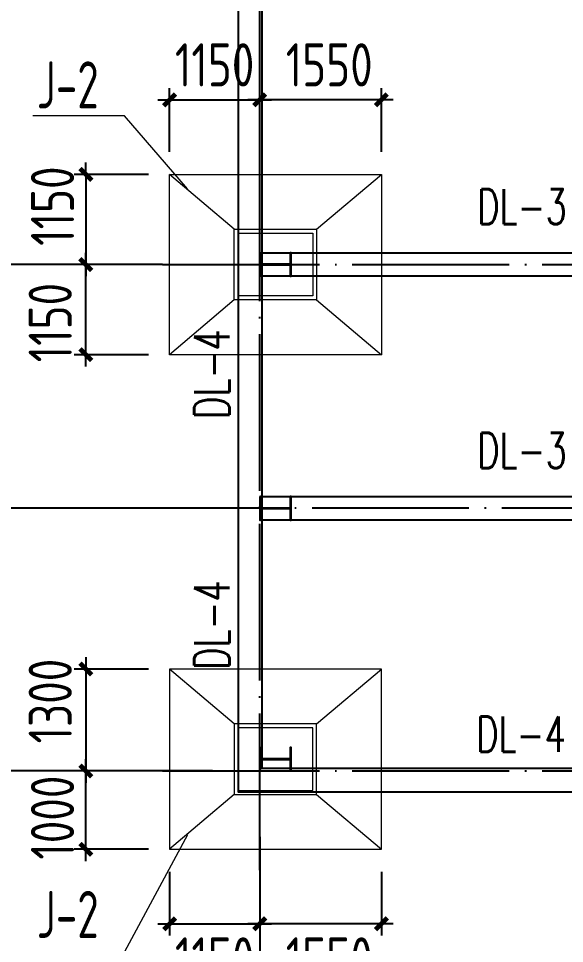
# Model space of a CAD drawing. Extents: x -89996 to 1006241, y -2176 to 440573.
# Drawn here: x 102308 to 109267, y 119434 to 131234 of the extents above; entities that cross this region are included whole.
import ezdxf

# ---------------------------------------------------------------- set-up
doc = ezdxf.new("R2010")
doc.units = 0
doc.header["$LTSCALE"] = 1000
doc.header["$MEASUREMENT"] = 0
doc.linetypes.add('DOTE', pattern=[2.42, 2, -0.2, 0.02, -0.2])
for name, color, linetype in [('AXIS', 3, 'Continuous'), ('DOTE', 1, 'DOTE'), ('GZ', 50, 'Continuous'), ('WALL', 9, 'Continuous'), ('图层7', 7, 'Continuous'), ('承台', 2, 'Continuous')]:
    doc.layers.add(name, color=color, linetype=linetype)
for name, color, linetype, lineweight in [('BASE_SING', 7, 'Continuous', 0), ('BASE_SING_DIM', 3, 'Continuous', 0), ('BASE_SING_NUM', 7, 'Continuous', 0)]:
    doc.layers.add(name, color=color, linetype=linetype, lineweight=lineweight)
doc.styles.add('_TCH_DIM_T3', font='SIMPLEX', dxfattribs={"width": 0.705882, "bigfont": 'GBCBIG'})
doc.styles.add('TSSD_Dimension', font='Tssdeng.shx', dxfattribs={"width": 0.8, "bigfont": 'hztxt.shx'})
doc.dimstyles.new('_TCH_ARCH&&200', dxfattribs={"dimtxt": 595, "dimasz": 200, "dimexe": 500, "dimexo": 600, "dimgap": 252.5, "dimtad": 1, "dimdec": 0, "dimzin": 0, "dimdsep": 46, "dimtxsty": '_TCH_DIM_T3', "dimblk": 'ARCHTICK', "dimcen": 0.09, "dimclrt": 7, "dimazin": 2, "dimtfac": 1, "dimtdec": 0, "dimtix": 1, "dimtmove": 2, "dimatfit": 3, "dimfxl": 0, "dimtolj": 1, "dimtzin": 0, "dimarcsym": 0})
doc.dimstyles.new('TCH-200-1', dxfattribs={"dimtxt": 595, "dimasz": 200, "dimexe": 500, "dimexo": 600, "dimgap": 252.5, "dimtad": 1, "dimdec": 0, "dimzin": 0, "dimdsep": 46, "dimtxsty": '_TCH_DIM_T3', "dimblk": 'ARCHTICK', "dimcen": 0.09, "dimclrd": 3, "dimclre": 3, "dimclrt": 7, "dimazin": 2, "dimtfac": 1, "dimtdec": 0, "dimtix": 1, "dimtmove": 2, "dimatfit": 3, "dimfxl": 0, "dimtolj": 1, "dimtzin": 0, "dimarcsym": 0})
doc.dimstyles.new('TSSD_150_150', dxfattribs={"dimtxt": 550, "dimasz": 150, "dimexe": 150, "dimexo": 375, "dimgap": 150, "dimtad": 1, "dimdec": 0, "dimzin": 0, "dimdsep": 46, "dimtxsty": 'TSSD_Dimension', "dimblk": 'ARCHTICK', "dimcen": 0, "dimdle": 150, "dimclrd": 256, "dimclre": 256, "dimclrt": 7, "dimadec": 0, "dimazin": 0, "dimtfac": 1, "dimtdec": 0, "dimtix": 1, "dimtmove": 2, "dimatfit": 3, "dimfxl": 0, "dimtolj": 1, "dimtzin": 0, "dimarcsym": 0})

# ---------------------------------------------------------------- blocks, each defined once
blk = doc.blocks.new('_ArchTick')
at = {"color": 0, "linetype": 'ByBlock', "const_width": 0.4}
blk.add_lwpolyline([(-0.5, -0.5), (0.5, 0.5)], dxfattribs=at)
blk = doc.blocks.new('*D3005')
at = {"layer": 'AXIS', "color": 0, "lineweight": -2, "transparency": 16777216}
for p, q in [((1480, -627), (1480, -4337)), ((10690, -627), (10690, -4337)), ((1480, -3837), (10690, -3837))]:
    blk.add_line(p, q, dxfattribs=at)
at = {"layer": 'Defpoints', "color": 0, "transparency": 16777216}
for p in [(1480, -27), (10690, -27), (10690, -3837)]:
    blk.add_point(p, dxfattribs=at)
at = {"layer": 'AXIS', "color": 0, "lineweight": -2, "transparency": 16777216, "xscale": 200, "yscale": 200, "zscale": 200, "rotation": 180}
blk.add_blockref('_ArchTick', (1480, -3837), dxfattribs=at)
at = {"layer": 'AXIS', "color": 0, "lineweight": -2, "transparency": 16777216, "xscale": 200, "yscale": 200, "zscale": 200}
blk.add_blockref('_ArchTick', (10690, -3837), dxfattribs=at)
at = {"layer": 'AXIS', "color": 7, "transparency": 16777216, "insert": (6085, -3287), "char_height": 595, "attachment_point": 5, "style": '_TCH_DIM_T3'}
blk.add_mtext('\\A1;9210', dxfattribs=at)
blk = doc.blocks.new('*D3031')
at = {"layer": 'AXIS', "color": 0, "lineweight": -2, "transparency": 16777216}
for p, q in [((-360, 4590), (-3718, 4590)), ((-3218, 1240), (-3218, 4590)), ((-360, 1240), (-3718, 1240))]:
    blk.add_line(p, q, dxfattribs=at)
at = {"layer": 'Defpoints', "color": 0, "transparency": 16777216}
for p in [(-3218, 4590), (240, 4590), (240, 1240)]:
    blk.add_point(p, dxfattribs=at)
at = {"layer": 'AXIS', "color": 0, "lineweight": -2, "transparency": 16777216, "xscale": 200, "yscale": 200, "zscale": 200}
for p, rotation in [((-3218, 4590), 90), ((-3218, 1240), 270)]:
    blk.add_blockref('_ArchTick', p, dxfattribs=dict(at, rotation=rotation))
at = {"layer": 'AXIS', "color": 7, "transparency": 16777216, "insert": (-3768, 2915), "char_height": 595, "attachment_point": 5, "rotation": 90, "style": '_TCH_DIM_T3'}
blk.add_mtext('\\A1;3350', dxfattribs=at)
blk = doc.blocks.new('*D3032')
at = {"layer": 'AXIS', "color": 0, "lineweight": -2, "transparency": 16777216}
for p, q in [((-360, 7700), (-3718, 7700)), ((-3218, 4590), (-3218, 7700)), ((-360, 4590), (-3718, 4590))]:
    blk.add_line(p, q, dxfattribs=at)
at = {"layer": 'Defpoints', "color": 0, "transparency": 16777216}
for p in [(-3218, 7700), (240, 7700), (240, 4590)]:
    blk.add_point(p, dxfattribs=at)
at = {"layer": 'AXIS', "color": 0, "lineweight": -2, "transparency": 16777216, "xscale": 200, "yscale": 200, "zscale": 200}
for p, rotation in [((-3218, 7700), 90), ((-3218, 4590), 270)]:
    blk.add_blockref('_ArchTick', p, dxfattribs=dict(at, rotation=rotation))
at = {"layer": 'AXIS', "color": 7, "transparency": 16777216, "insert": (-3768, 6145), "char_height": 595, "attachment_point": 5, "rotation": 90, "style": '_TCH_DIM_T3'}
blk.add_mtext('\\A1;3110', dxfattribs=at)
blk = doc.blocks.new('*D3033')
at = {"layer": 'AXIS', "color": 0, "lineweight": -2, "transparency": 16777216}
for p, q in [((-360, 14300), (-3718, 14300)), ((-3218, 7700), (-3218, 14300)), ((-360, 7700), (-3718, 7700))]:
    blk.add_line(p, q, dxfattribs=at)
at = {"layer": 'Defpoints', "color": 0, "transparency": 16777216}
for p in [(-3218, 14300), (240, 14300), (240, 7700)]:
    blk.add_point(p, dxfattribs=at)
at = {"layer": 'AXIS', "color": 0, "lineweight": -2, "transparency": 16777216, "xscale": 200, "yscale": 200, "zscale": 200}
for p, rotation in [((-3218, 14300), 90), ((-3218, 7700), 270)]:
    blk.add_blockref('_ArchTick', p, dxfattribs=dict(at, rotation=rotation))
at = {"layer": 'AXIS', "color": 7, "transparency": 16777216, "insert": (-3768, 11000), "char_height": 595, "attachment_point": 5, "rotation": 90, "style": '_TCH_DIM_T3'}
blk.add_mtext('\\A1;6600', dxfattribs=at)
blk = doc.blocks.new('*D278')
at = {"layer": 'Defpoints', "color": 0, "transparency": 16777216}
for p in [(105382, 120635), (112542, 120635), (105382, 117841)]:
    blk.add_point(p, dxfattribs=at)
at = {"layer": 'WALL', "color": 3, "lineweight": -2, "transparency": 16777216}
for p, q in [((105382, 120035), (105382, 117341)), ((112542, 120035), (112542, 117341)), ((112542, 117841), (105382, 117841))]:
    blk.add_line(p, q, dxfattribs=at)
at = {"layer": 'WALL', "color": 3, "lineweight": -2, "transparency": 16777216, "xscale": 200, "yscale": 200, "zscale": 200, "rotation": 180}
blk.add_blockref('_ArchTick', (105382, 117841), dxfattribs=at)
at = {"layer": 'WALL', "color": 3, "lineweight": -2, "transparency": 16777216, "xscale": 200, "yscale": 200, "zscale": 200}
blk.add_blockref('_ArchTick', (112542, 117841), dxfattribs=at)
at = {"layer": 'WALL', "color": 7, "transparency": 16777216, "insert": (108962, 118391), "char_height": 595, "attachment_point": 5, "style": '_TCH_DIM_T3'}
blk.add_mtext('\\A1;7160', dxfattribs=at)
blk = doc.blocks.new('*D279')
at = {"layer": 'Defpoints', "color": 0, "transparency": 16777216}
for p in [(105382, 161245), (99466, 121635), (105382, 121635)]:
    blk.add_point(p, dxfattribs=at)
at = {"layer": 'WALL', "color": 3, "lineweight": -2, "transparency": 16777216}
for p, q in [((104782, 161245), (98966, 161245)), ((99466, 161245), (99466, 121635)), ((104782, 121635), (98966, 121635))]:
    blk.add_line(p, q, dxfattribs=at)
at = {"layer": 'WALL', "color": 3, "lineweight": -2, "transparency": 16777216, "xscale": 200, "yscale": 200, "zscale": 200}
for p, rotation in [((99466, 161245), 90), ((99466, 121635), 270)]:
    blk.add_blockref('_ArchTick', p, dxfattribs=dict(at, rotation=rotation))
at = {"layer": 'WALL', "color": 7, "transparency": 16777216, "insert": (98916, 141440), "char_height": 595, "attachment_point": 5, "rotation": 90, "style": '_TCH_DIM_T3'}
blk.add_mtext('\\A1;39610', dxfattribs=at)
blk = doc.blocks.new('*D280')
at = {"layer": 'Defpoints', "color": 0, "transparency": 16777216}
for p in [(105382, 121395), (193902, 121395), (193902, 115486)]:
    blk.add_point(p, dxfattribs=at)
at = {"layer": 'WALL', "color": 3, "lineweight": -2, "transparency": 16777216}
for p, q in [((105382, 120795), (105382, 114986)), ((193902, 120795), (193902, 114986)), ((105382, 115486), (193902, 115486))]:
    blk.add_line(p, q, dxfattribs=at)
at = {"layer": 'WALL', "color": 3, "lineweight": -2, "transparency": 16777216, "xscale": 200, "yscale": 200, "zscale": 200, "rotation": 180}
blk.add_blockref('_ArchTick', (105382, 115486), dxfattribs=at)
at = {"layer": 'WALL', "color": 3, "lineweight": -2, "transparency": 16777216, "xscale": 200, "yscale": 200, "zscale": 200}
blk.add_blockref('_ArchTick', (193902, 115486), dxfattribs=at)
at = {"layer": 'WALL', "color": 7, "transparency": 16777216, "insert": (149642, 116036), "char_height": 595, "attachment_point": 5, "style": '_TCH_DIM_T3'}
blk.add_mtext('\\A1;88520', dxfattribs=at)
blk = doc.blocks.new('*D2318')
at = {"layer": 'BASE_SING_DIM', "lineweight": -2, "transparency": 16777216}
for p, q in [((103166, 126795), (103166, 128245)), ((103964, 128095), (103016, 128095)), ((103964, 126945), (103016, 126945))]:
    blk.add_line(p, q, dxfattribs=at)
at = {"layer": 'Defpoints', "color": 0, "transparency": 16777216}
for p in [(103166, 128095), (104339, 128095), (104339, 126945)]:
    blk.add_point(p, dxfattribs=at)
at = {"layer": 'BASE_SING_DIM', "lineweight": -2, "transparency": 16777216, "xscale": 150, "yscale": 150, "zscale": 150}
for p, rotation in [((103166, 128095), 90), ((103166, 126945), 270)]:
    blk.add_blockref('_ArchTick', p, dxfattribs=dict(at, rotation=rotation))
at = {"layer": 'BASE_SING_DIM', "color": 7, "transparency": 16777216, "insert": (102712, 127354), "char_height": 550, "attachment_point": 5, "rotation": 90, "style": 'TSSD_Dimension'}
blk.add_mtext('\\A1;1150', dxfattribs=at)
blk = doc.blocks.new('*D2319')
at = {"layer": 'BASE_SING_DIM', "lineweight": -2, "transparency": 16777216}
for p, q in [((103166, 129245), (103166, 129395)), ((103964, 129245), (103016, 129245)), ((103166, 129245), (103166, 128095)), ((103964, 128095), (103016, 128095)), ((103166, 128095), (103166, 127945))]:
    blk.add_line(p, q, dxfattribs=at)
at = {"layer": 'Defpoints', "color": 0, "transparency": 16777216}
for p in [(104339, 129245), (103166, 128095), (104339, 128095)]:
    blk.add_point(p, dxfattribs=at)
at = {"layer": 'BASE_SING_DIM', "lineweight": -2, "transparency": 16777216, "xscale": 150, "yscale": 150, "zscale": 150}
for p, rotation in [((103166, 129245), 270), ((103166, 128095), 90)]:
    blk.add_blockref('_ArchTick', p, dxfattribs=dict(at, rotation=rotation))
at = {"layer": 'BASE_SING_DIM', "color": 7, "transparency": 16777216, "insert": (102741, 128840), "char_height": 550, "attachment_point": 5, "rotation": 90, "style": 'TSSD_Dimension'}
blk.add_mtext('\\A1;1150', dxfattribs=at)
blk = doc.blocks.new('*D2320')
at = {"layer": 'BASE_SING_DIM', "lineweight": -2, "transparency": 16777216}
for p, q in [((104233, 129533), (104233, 130345)), ((105382, 129533), (105382, 130345)), ((104083, 130195), (105532, 130195))]:
    blk.add_line(p, q, dxfattribs=at)
at = {"layer": 'Defpoints', "color": 0, "transparency": 16777216}
for p in [(105382, 130195), (104233, 129158), (105382, 129158)]:
    blk.add_point(p, dxfattribs=at)
at = {"layer": 'BASE_SING_DIM', "lineweight": -2, "transparency": 16777216, "xscale": 150, "yscale": 150, "zscale": 150, "rotation": 180}
blk.add_blockref('_ArchTick', (104233, 130195), dxfattribs=at)
at = {"layer": 'BASE_SING_DIM', "lineweight": -2, "transparency": 16777216, "xscale": 150, "yscale": 150, "zscale": 150}
blk.add_blockref('_ArchTick', (105382, 130195), dxfattribs=at)
at = {"layer": 'BASE_SING_DIM', "color": 7, "transparency": 16777216, "insert": (104807, 130642), "char_height": 550, "attachment_point": 5, "style": 'TSSD_Dimension'}
blk.add_mtext('\\A1;1150', dxfattribs=at)
blk = doc.blocks.new('*D2321')
at = {"layer": 'BASE_SING_DIM', "lineweight": -2, "transparency": 16777216}
for p, q in [((105382, 129533), (105382, 130345)), ((106933, 129533), (106933, 130345)), ((107083, 130195), (105232, 130195))]:
    blk.add_line(p, q, dxfattribs=at)
at = {"layer": 'Defpoints', "color": 0, "transparency": 16777216}
for p in [(105382, 130195), (105382, 129158), (106933, 129158)]:
    blk.add_point(p, dxfattribs=at)
at = {"layer": 'BASE_SING_DIM', "lineweight": -2, "transparency": 16777216, "xscale": 150, "yscale": 150, "zscale": 150, "rotation": 180}
blk.add_blockref('_ArchTick', (105382, 130195), dxfattribs=at)
at = {"layer": 'BASE_SING_DIM', "lineweight": -2, "transparency": 16777216, "xscale": 150, "yscale": 150, "zscale": 150}
blk.add_blockref('_ArchTick', (106933, 130195), dxfattribs=at)
at = {"layer": 'BASE_SING_DIM', "color": 7, "transparency": 16777216, "insert": (106268, 130642), "char_height": 550, "attachment_point": 5, "style": 'TSSD_Dimension'}
blk.add_mtext('\\A1;1550', dxfattribs=at)
blk = doc.blocks.new('*D2337')
at = {"layer": 'BASE_SING_DIM', "lineweight": -2, "transparency": 16777216}
for p, q in [((103166, 123085), (103166, 121485)), ((103964, 122935), (103016, 122935)), ((103964, 121635), (103016, 121635))]:
    blk.add_line(p, q, dxfattribs=at)
at = {"layer": 'Defpoints', "color": 0, "transparency": 16777216}
for p in [(104339, 122935), (103166, 121635), (104339, 121635)]:
    blk.add_point(p, dxfattribs=at)
at = {"layer": 'BASE_SING_DIM', "lineweight": -2, "transparency": 16777216, "xscale": 150, "yscale": 150, "zscale": 150}
for p, rotation in [((103166, 122935), 90), ((103166, 121635), 270)]:
    blk.add_blockref('_ArchTick', p, dxfattribs=dict(at, rotation=rotation))
at = {"layer": 'BASE_SING_DIM', "color": 7, "transparency": 16777216, "insert": (102712, 122526), "char_height": 550, "attachment_point": 5, "rotation": 90, "style": 'TSSD_Dimension'}
blk.add_mtext('\\A1;1300', dxfattribs=at)
blk = doc.blocks.new('*D2338')
at = {"layer": 'BASE_SING_DIM', "lineweight": -2, "transparency": 16777216}
for p, q in [((103166, 120485), (103166, 121785)), ((103964, 121635), (103016, 121635)), ((103964, 120635), (103016, 120635))]:
    blk.add_line(p, q, dxfattribs=at)
at = {"layer": 'Defpoints', "color": 0, "transparency": 16777216}
for p in [(103166, 121635), (104339, 121635), (104339, 120635)]:
    blk.add_point(p, dxfattribs=at)
at = {"layer": 'BASE_SING_DIM', "lineweight": -2, "transparency": 16777216, "xscale": 150, "yscale": 150, "zscale": 150}
for p, rotation in [((103166, 121635), 90), ((103166, 120635), 270)]:
    blk.add_blockref('_ArchTick', p, dxfattribs=dict(at, rotation=rotation))
at = {"layer": 'BASE_SING_DIM', "color": 7, "transparency": 16777216, "insert": (102741, 121039), "char_height": 550, "attachment_point": 5, "rotation": 90, "style": 'TSSD_Dimension'}
blk.add_mtext('\\A1;1000', dxfattribs=at)
blk = doc.blocks.new('*D2339')
at = {"layer": 'BASE_SING_DIM', "lineweight": -2, "transparency": 16777216}
for p, q in [((104233, 120347), (104233, 119535)), ((105382, 120347), (105382, 119535)), ((104083, 119685), (105532, 119685))]:
    blk.add_line(p, q, dxfattribs=at)
at = {"layer": 'Defpoints', "color": 0, "transparency": 16777216}
for p in [(104233, 120722), (105382, 120722), (105382, 119685)]:
    blk.add_point(p, dxfattribs=at)
at = {"layer": 'BASE_SING_DIM', "lineweight": -2, "transparency": 16777216, "xscale": 150, "yscale": 150, "zscale": 150, "rotation": 180}
blk.add_blockref('_ArchTick', (104233, 119685), dxfattribs=at)
at = {"layer": 'BASE_SING_DIM', "lineweight": -2, "transparency": 16777216, "xscale": 150, "yscale": 150, "zscale": 150}
blk.add_blockref('_ArchTick', (105382, 119685), dxfattribs=at)
at = {"layer": 'BASE_SING_DIM', "color": 7, "transparency": 16777216, "insert": (104807, 119237), "char_height": 550, "attachment_point": 5, "style": 'TSSD_Dimension'}
blk.add_mtext('\\A1;1150', dxfattribs=at)
blk = doc.blocks.new('*D2340')
at = {"layer": 'BASE_SING_DIM', "lineweight": -2, "transparency": 16777216}
for p, q in [((105382, 120347), (105382, 119535)), ((106933, 120347), (106933, 119535)), ((107083, 119685), (105232, 119685))]:
    blk.add_line(p, q, dxfattribs=at)
at = {"layer": 'Defpoints', "color": 0, "transparency": 16777216}
for p in [(105382, 120722), (106933, 120722), (105382, 119685)]:
    blk.add_point(p, dxfattribs=at)
at = {"layer": 'BASE_SING_DIM', "lineweight": -2, "transparency": 16777216, "xscale": 150, "yscale": 150, "zscale": 150, "rotation": 180}
blk.add_blockref('_ArchTick', (105382, 119685), dxfattribs=at)
at = {"layer": 'BASE_SING_DIM', "lineweight": -2, "transparency": 16777216, "xscale": 150, "yscale": 150, "zscale": 150}
blk.add_blockref('_ArchTick', (106933, 119685), dxfattribs=at)
at = {"layer": 'BASE_SING_DIM', "color": 7, "transparency": 16777216, "insert": (106268, 119237), "char_height": 550, "attachment_point": 5, "style": 'TSSD_Dimension'}
blk.add_mtext('\\A1;1550', dxfattribs=at)
blk = doc.blocks.new('A$C3A647AB8')
at = {"layer": 'AXIS'}
for p, q in [((240, 7700), (-5757.4, 7700)), ((240, 4590), (-5757.4, 4590)), ((240, 1240), (-5757.4, 1240)), ((1480, -26.8), (1480, -5307.8))]:
    blk.add_line(p, q, dxfattribs=at)
at = {"layer": 'DOTE'}
for p, q in [((1480, -26.8), (1480, 41826.8)), ((240, 7700), (91240, 7700)), ((8986.5, 4590), (240, 4590)), ((240, 1240), (91240, 1240))]:
    blk.add_line(p, q, dxfattribs=at)
at = {"layer": 'GZ'}
for points in [[(1480, 7850), (1480, 7550), (1490, 7550), (1490, 7693.2), (1495, 7697), (1865.3, 7697), (1870, 7693.2), (1870, 7550), (1880, 7550), (1880, 7850), (1870, 7850), (1870, 7707), (1865.5, 7703), (1495, 7703), (1490, 7707), (1490, 7850), (1480, 7850)], [(1480, 4740), (1480, 4440), (1490, 4440), (1490, 4583.2), (1495, 4587), (1865.3, 4587), (1870, 4583.2), (1870, 4440), (1880, 4440), (1880, 4740), (1870, 4740), (1870, 4597), (1865.5, 4593), (1495, 4593), (1490, 4597), (1490, 4740), (1480, 4740)], [(1480, 1540), (1480, 1240), (1490, 1240), (1490, 1383.2), (1495, 1387), (1865.3, 1387), (1870, 1383.2), (1870, 1240), (1880, 1240), (1880, 1540), (1870, 1540), (1870, 1397), (1865.5, 1393), (1495, 1393), (1490, 1397), (1490, 1540), (1480, 1540)]]:
    blk.add_lwpolyline(points, close=True, dxfattribs=at)
at = {"layer": 'AXIS'}
for p1, p2, distance, picture, middle in [((240, 7700), (240, 14300), 3458.2, '*D3033', (-3768.2, 11000)), ((240, 4590), (240, 7700), 3458.2, '*D3032', (-3768.2, 6145)), ((240, 1240), (240, 4590), 3458.2, '*D3031', (-3768.2, 2915)), ((1480, -26.8), (10690.2, -26.8), -3809.8, '*D3005', (6085.1, -3286.6))]:
    dim = blk.add_aligned_dim(p1=p1, p2=p2, distance=distance, dimstyle='_TCH_ARCH&&200', dxfattribs=at)
    dim.commit()
    dim.dimension.update_dxf_attribs({"geometry": picture, "text_midpoint": middle})

msp = doc.modelspace()

# ---------------------------------------------------------------- linework, layer by layer
for points in [[(105112.37, 161514.67), (194172.37, 161514.67), (194172.37, 121364.92), (105112.37, 121364.92)], [(105412.37, 161214.67), (193872.37, 161214.67), (193872.37, 121664.92), (105412.37, 121664.92)], [(105412.37, 128244.92), (114762.37, 128244.92), (114762.37, 127944.92), (105412.37, 127944.92)], [(105412.37, 125134.92), (112392.55, 125134.92), (112392.55, 124834.92), (105412.37, 124834.92)]]:
    msp.add_lwpolyline(points, close=True)
at = {"layer": 'BASE_SING'}
for p, q in [((105057.76, 128544.92), (104232.63, 129244.92)), ((106107.5, 128544.92), (106932.63, 129244.92)), ((105057.76, 127644.92), (104232.63, 126944.92)), ((106107.5, 127644.92), (106932.63, 126944.92)), ((105057.76, 122234.92), (104232.63, 122934.92)), ((106107.5, 122234.92), (106932.63, 122934.92)), ((105057.76, 121334.92), (104232.63, 120634.92)), ((106107.5, 121334.92), (106932.63, 120634.92))]:
    msp.add_line(p, q, dxfattribs=at)
for points in [[(104232.63, 129244.92), (106932.63, 129244.92), (106932.63, 126944.92), (104232.63, 126944.92)], [(106107.5, 128544.92), (106107.5, 127644.92), (105057.76, 127644.92), (105057.76, 128544.92)], [(106057.5, 128494.92), (106057.5, 127694.92), (105107.76, 127694.92), (105107.76, 128494.92)], [(104232.63, 120634.92), (106932.63, 120634.92), (106932.63, 122934.92), (104232.63, 122934.92)], [(106107.5, 121334.92), (106107.5, 122234.92), (105057.76, 122234.92), (105057.76, 121334.92)], [(106057.5, 121384.92), (106057.5, 122184.92), (105107.76, 122184.92), (105107.76, 121384.92)]]:
    msp.add_lwpolyline(points, close=True, dxfattribs=at)
at = {"layer": 'BASE_SING_NUM'}
for p, q in [((103657.39, 129993.77), (102491.64, 129993.77)), ((104461.43, 129059.96), (103657.39, 129993.77)), ((104461.43, 120819.89), (103657.39, 119329.05))]:
    msp.add_line(p, q, dxfattribs=at)

# ---------------------------------------------------------------- block references
at = {"layer": 'WALL'}
msp.add_blockref('A$C3A647AB8', (103902.38, 120394.92), dxfattribs=at)

# ---------------------------------------------------------------- texts
at = {"layer": '图层7', "style": 'TSSD_Dimension', "width": 0.7}
for p in [(102541.07, 130087), (102541.07, 119504.4)]:
    msp.add_text('J-2', height=600, dxfattribs=at).set_placement(p)
at = {"layer": '承台', "color": 6, "style": '_TCH_DIM_T3', "width": 0.705882}
for s, p in [('DL-3', (108153.34, 128608.11)), ('DL-3', (108153.34, 125498.11)), ('DL-4', (108140.69, 121878.11))]:
    msp.add_text(s, height=450, dxfattribs=at).set_placement(p)
for p in [(104997.18, 126125.14), (104997.18, 122923.48)]:
    msp.add_text('DL-4', height=450, rotation=90, dxfattribs=at).set_placement(p)

# ---------------------------------------------------------------- dimensions: what is measured, and where the dimension line sits
at = {"layer": 'BASE_SING_DIM'}
for base, p1, p2, picture, middle in [((105382.37, 130194.71), (104232.63, 129158.33), (105382.37, 129158.33), '*D2320', (104806.89, 130642.38)), ((105382.37, 119685.14), (104232.63, 120721.52), (105382.37, 120721.52), '*D2339', (104806.89, 119237.47))]:
    dim = msp.add_linear_dim(base=base, p1=p1, p2=p2, dimstyle='TSSD_150_150', dxfattribs=at)
    dim.commit()
    dim.dimension.update_dxf_attribs({"geometry": picture, "text_midpoint": middle, "dimtype": 128})
for base, p1, p2, angle, picture, middle in [((105382.37, 130194.71), (106932.63, 129158.33), (105382.37, 129158.33), 180, '*D2321', (106267.86, 130642.38)), ((103165.69, 128094.92), (104339.46, 129244.92), (104339.46, 128094.92), 270, '*D2319', (102741.17, 128840.46)), ((103165.69, 128094.92), (104339.46, 126944.92), (104339.46, 128094.92), 90, '*D2318', (102711.84, 127353.64)), ((103165.69, 121634.67), (104339.46, 122934.92), (104339.46, 121634.67), 270, '*D2337', (102711.84, 122526.21)), ((103165.69, 121634.67), (104339.46, 120634.92), (104339.46, 121634.67), 90, '*D2338', (102741.17, 121039.39)), ((105382.37, 119685.14), (106932.63, 120721.52), (105382.37, 120721.52), 180, '*D2340', (106267.86, 119237.47))]:
    dim = msp.add_linear_dim(base=base, p1=p1, p2=p2, angle=angle, dimstyle='TSSD_150_150', dxfattribs=at)
    dim.commit()
    dim.dimension.update_dxf_attribs({"geometry": picture, "text_midpoint": middle, "dimtype": 128})
at = {"layer": 'WALL'}
for base, p1, p2, angle, picture, middle in [((99466.06, 121634.92), (105382.37, 161244.92), (105382.37, 121634.92), 90, '*D279', (98916.06, 141439.92)), ((105382.37, 117840.83), (112542.37, 120634.92), (105382.37, 120634.92), 180, '*D278', (108962.37, 118390.83))]:
    dim = msp.add_linear_dim(base=base, p1=p1, p2=p2, angle=angle, dimstyle='TCH-200-1', dxfattribs=at)
    dim.commit()
    dim.dimension.update_dxf_attribs({"geometry": picture, "text_midpoint": middle})
dim = msp.add_linear_dim(base=(193902.37, 115486.38), p1=(105382.37, 121394.92), p2=(193902.37, 121394.92), dimstyle='TCH-200-1', dxfattribs=at)
dim.commit()
dim.dimension.update_dxf_attribs({"geometry": '*D280', "text_midpoint": (149642.37, 116036.38)})

doc.saveas('drawing.dxf')
